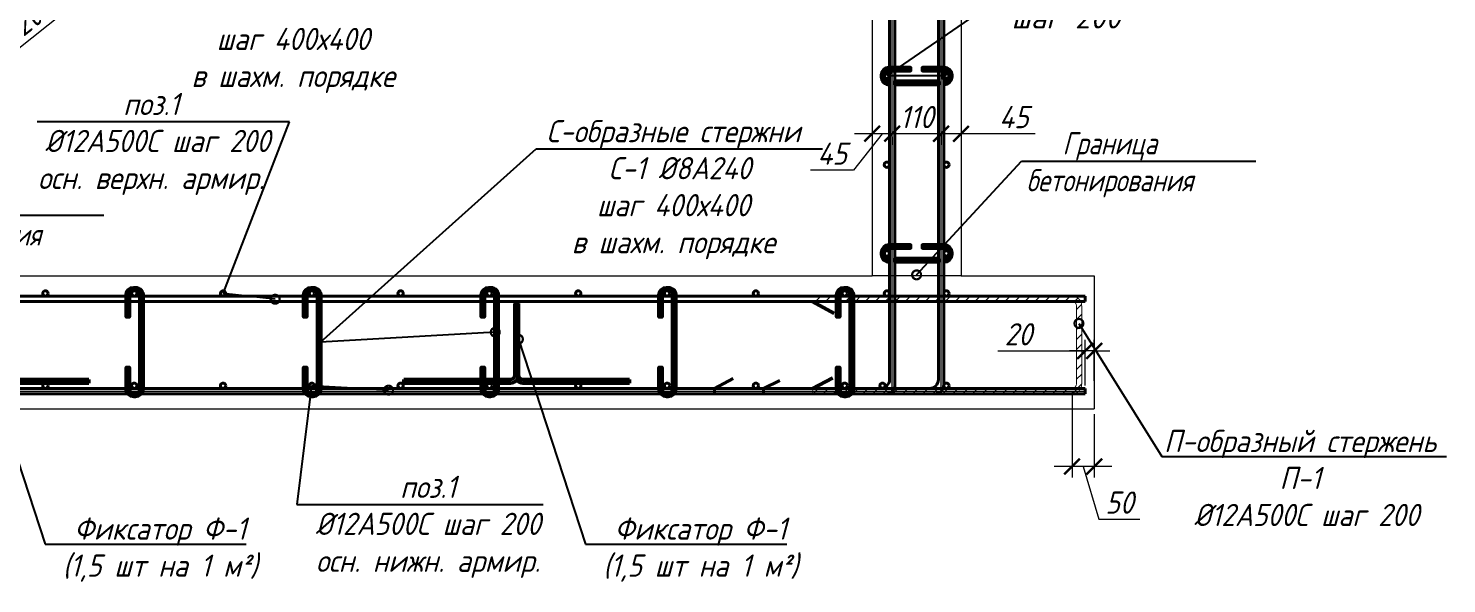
# Model space of a CAD drawing. Header units: millimetres. Extents: x 504091 to 2165846, y 135022 to 442887.
# Drawn here: x 1493832 to 1497026, y 246326 to 247578 of the extents above; entities that cross this region are included whole.
import ezdxf
from ezdxf import colors
from ezdxf.entities.mleader import LeaderData, LeaderLine
from ezdxf.math import Vec2, Vec3

# ---------------------------------------------------------------- set-up
doc = ezdxf.new("R2010")
doc.units = ezdxf.units.MM
doc.layers.get('Defpoints').update_dxf_attribs({"color": 255})
doc.layers.add('!Defpoints', color=255, linetype='Continuous', lineweight=5, plot=False)
for name, color, linetype, lineweight in [('Арматура 12', 26, 'Continuous', 50), ('К_Арматура 8', 134, 'Continuous', 50), ('КР_Арматура 12', 174, 'Continuous', 40), ('Монолит тонкий', 204, 'Continuous', 9), ('Размер', 7, 'Continuous', 13), ('Размеры КР', 164, 'Continuous', 9)]:
    doc.layers.add(name, color=color, linetype=linetype, lineweight=lineweight)
doc.styles.add('GOST 2.304_new', font='isocpeur.ttf', dxfattribs={"width": 0.9, "oblique": 15})
doc.linetypes.add('зигзаг', pattern='A,0.00254,-5.08,[131,ltypeshp.shx,S=5.08,R=0,X=-5.08,Y=0],-10.16,[131,ltypeshp.shx,S=5.08,R=180,X=5.08,Y=0],-5.08', length=20.32254)
doc.dimstyles.new('SPDS 1_20', dxfattribs={"dimscale": 20, "dimtxt": 2.5, "dimasz": 1.77, "dimexe": 1.25, "dimexo": 0.625, "dimtad": 1, "dimdec": 0, "dimrnd": 0.001, "dimtxsty": 'GOST 2.304_new', "dimblk": 'ARCHTICK', "dimcen": 2.5, "dimdle": 2, "dimclrt": 256, "dimadec": 0, "dimazin": 2, "dimtfac": 0.75, "dimtdec": 0, "dimtmove": 1, "dimatfit": 3, "dimfxl": 0, "dimtolj": 1, "dimlwd": 9, "dimlwe": 9, "dimarcsym": 0})

# ---------------------------------------------------------------- blocks, each defined once
blk = doc.blocks.new('_DotSmall')
at = {"color": 0, "linetype": 'ByBlock', "lineweight": 35, "const_width": 0.5}
blk.add_lwpolyline([(-0.0625, 0, 1), (0.0625, 0, 1)], format="xyb", close=True, dxfattribs=at)
blk = doc.blocks.new('_ArchTick')
at = {"color": 0, "linetype": 'ByBlock', "const_width": 0.15}
blk.add_lwpolyline([(-0.5, -0.5), (0.5, 0.5)], dxfattribs=at)
blk = doc.blocks.new('*D4669')
at = {"layer": 'Defpoints', "color": 0, "lineweight": 20, "transparency": 16777216}
for p in [(1496182.6, 246772.6), (1496232.6, 246720.6), (1496182.6, 246590.4)]:
    blk.add_point(p, dxfattribs=at)
at = {"layer": 'Размеры КР', "color": 0, "lineweight": 9, "transparency": 16777216}
for p, q in [((1496182.6, 246760.1), (1496182.6, 246565.4)), ((1496232.6, 246708.1), (1496232.6, 246565.4)), ((1496272.6, 246590.4), (1496142.6, 246590.4)), ((1496207.6, 246590.4), (1496243.2, 246471.6)), ((1496243.2, 246471.6), (1496335.6, 246471.6))]:
    blk.add_line(p, q, dxfattribs=at)
at = {"layer": 'Размеры КР', "color": 0, "lineweight": 9, "transparency": 16777216, "xscale": 35.4, "yscale": 35.4, "zscale": 35.4, "rotation": 180}
blk.add_blockref('_ArchTick', (1496182.6, 246590.4), dxfattribs=at)
at = {"layer": 'Размеры КР', "color": 0, "lineweight": 9, "transparency": 16777216, "xscale": 35.4, "yscale": 35.4, "zscale": 35.4}
blk.add_blockref('_ArchTick', (1496232.6, 246590.4), dxfattribs=at)
at = {"layer": 'Размеры КР', "lineweight": 20, "transparency": 16777216, "insert": (1496289.4, 246509.1), "char_height": 50, "attachment_point": 5, "style": 'GOST 2.304_new'}
blk.add_mtext('\\A1;50', dxfattribs=at)
blk = doc.blocks.new('*D4670')
at = {"layer": 'Defpoints', "color": 0, "lineweight": 20, "transparency": 16777216}
for p in [(1496212.6, 246851), (1496212.6, 246760.4), (1496232.6, 246770.8)]:
    blk.add_point(p, dxfattribs=at)
at = {"layer": 'Размеры КР', "color": 0, "lineweight": 9, "transparency": 16777216}
for p, q in [((1496212.6, 246772.9), (1496212.6, 246876)), ((1496232.6, 246783.3), (1496232.6, 246876)), ((1496015.4, 246851), (1496212.6, 246851)), ((1496212.6, 246851), (1496177.2, 246851)), ((1496232.6, 246851), (1496212.6, 246851)), ((1496232.6, 246851), (1496212.6, 246851)), ((1496232.6, 246851), (1496268, 246851))]:
    blk.add_line(p, q, dxfattribs=at)
at = {"layer": 'Размеры КР', "color": 0, "lineweight": 9, "transparency": 16777216, "xscale": 35.4, "yscale": 35.4, "zscale": 35.4}
blk.add_blockref('_ArchTick', (1496212.6, 246851), dxfattribs=at)
at = {"layer": 'Размеры КР', "color": 0, "lineweight": 9, "transparency": 16777216, "xscale": 35.4, "yscale": 35.4, "zscale": 35.4, "rotation": 180}
blk.add_blockref('_ArchTick', (1496232.6, 246851), dxfattribs=at)
at = {"layer": 'Размеры КР', "lineweight": 20, "transparency": 16777216, "insert": (1496061.6, 246888.5), "char_height": 50, "attachment_point": 5, "style": 'GOST 2.304_new'}
blk.add_mtext('\\A1;20', dxfattribs=at)
blk = doc.blocks.new('A$C087e266e')
at = {"layer": 'К_Арматура 8', "ltscale": 40}
for p, q in [((-29.1, 68.4), (-29.1, -93.2)), ((-21.1, 68.4), (-21.1, -93.2)), ((-279.1, -103.2), (-39.1, -103.2)), ((-279.1, -103.2), (-279.1, -111.2)), ((-279.1, -111.2), (-39.1, -111.2)), ((228.9, -103.2), (-11.1, -103.2)), ((228.9, -111.2), (-11.1, -111.2)), ((228.9, -103.2), (228.9, -111.2))]:
    blk.add_line(p, q, dxfattribs=at)
for centre, radius, start, end in [((-25.1, 68.4), 4, 0, 180), ((-39.1, -93.2), 10, 270, 0), ((-11.1, -93.2), 18, 180, 270), ((-11.1, -93.2), 10, 180, 270), ((-39.1, -93.2), 18, 270, 321.0576)]:
    blk.add_arc(centre, radius, start, end, dxfattribs=at)
blk = doc.blocks.new('*D4686')
at = {"layer": 'Defpoints', "color": 0, "lineweight": 20, "transparency": 16777216}
for p in [(1495887.6, 247350.8), (1495887.6, 247340.6), (1495932.6, 247350.8)]:
    blk.add_point(p, dxfattribs=at)
at = {"layer": 'Размеры КР', "color": 0, "lineweight": 9, "transparency": 16777216}
for p, q in [((1495972.6, 247340.6), (1495847.6, 247340.6)), ((1495887.6, 247338.3), (1495887.6, 247315.6)), ((1496100, 247340.6), (1495932.6, 247340.6)), ((1495932.6, 247338.3), (1495932.6, 247315.6))]:
    blk.add_line(p, q, dxfattribs=at)
at = {"layer": 'Размеры КР', "color": 0, "lineweight": 9, "transparency": 16777216, "xscale": 35.4, "yscale": 35.4, "zscale": 35.4, "rotation": 180}
blk.add_blockref('_ArchTick', (1495887.6, 247340.6), dxfattribs=at)
at = {"layer": 'Размеры КР', "color": 0, "lineweight": 9, "transparency": 16777216, "xscale": 35.4, "yscale": 35.4, "zscale": 35.4}
blk.add_blockref('_ArchTick', (1495932.6, 247340.6), dxfattribs=at)
at = {"layer": 'Размеры КР', "lineweight": 20, "transparency": 16777216, "insert": (1496051.6, 247378.1), "char_height": 50, "attachment_point": 5, "style": 'GOST 2.304_new'}
blk.add_mtext('\\A1;45', dxfattribs=at)
blk = doc.blocks.new('*D4687')
at = {"layer": 'Defpoints', "color": 0, "lineweight": 20, "transparency": 16777216}
for p in [(1495777.6, 247344.4), (1495777.6, 247340.6), (1495887.6, 247350.8)]:
    blk.add_point(p, dxfattribs=at)
at = {"layer": 'Размеры КР', "color": 0, "lineweight": 9, "transparency": 16777216}
for p, q in [((1495927.6, 247340.6), (1495737.6, 247340.6)), ((1495777.6, 247331.9), (1495777.6, 247315.6)), ((1495887.6, 247338.3), (1495887.6, 247315.6))]:
    blk.add_line(p, q, dxfattribs=at)
at = {"layer": 'Размеры КР', "color": 0, "lineweight": 9, "transparency": 16777216, "xscale": 35.4, "yscale": 35.4, "zscale": 35.4, "rotation": 180}
blk.add_blockref('_ArchTick', (1495777.6, 247340.6), dxfattribs=at)
at = {"layer": 'Размеры КР', "color": 0, "lineweight": 9, "transparency": 16777216, "xscale": 35.4, "yscale": 35.4, "zscale": 35.4}
blk.add_blockref('_ArchTick', (1495887.6, 247340.6), dxfattribs=at)
at = {"layer": 'Размеры КР', "lineweight": 20, "transparency": 16777216, "insert": (1495832.6, 247378.1), "char_height": 50, "attachment_point": 5, "style": 'GOST 2.304_new'}
blk.add_mtext('\\A1;110', dxfattribs=at)
blk = doc.blocks.new('*D4688')
at = {"layer": 'Defpoints', "color": 0, "lineweight": 20, "transparency": 16777216}
for p in [(1495732.6, 247349.9), (1495732.6, 247340.6), (1495777.6, 247346.4)]:
    blk.add_point(p, dxfattribs=at)
at = {"layer": 'Размеры КР', "color": 0, "lineweight": 9, "transparency": 16777216}
for p, q in [((1495755.1, 247340.6), (1495690.8, 247258.2)), ((1495817.6, 247340.6), (1495692.6, 247340.6)), ((1495732.6, 247337.4), (1495732.6, 247315.6)), ((1495777.6, 247333.9), (1495777.6, 247315.6)), ((1495690.8, 247258.2), (1495593.9, 247258.2))]:
    blk.add_line(p, q, dxfattribs=at)
at = {"layer": 'Размеры КР', "color": 0, "lineweight": 9, "transparency": 16777216, "xscale": 35.4, "yscale": 35.4, "zscale": 35.4, "rotation": 180}
blk.add_blockref('_ArchTick', (1495732.6, 247340.6), dxfattribs=at)
at = {"layer": 'Размеры КР', "color": 0, "lineweight": 9, "transparency": 16777216, "xscale": 35.4, "yscale": 35.4, "zscale": 35.4}
blk.add_blockref('_ArchTick', (1495777.6, 247340.6), dxfattribs=at)
at = {"layer": 'Размеры КР', "lineweight": 20, "transparency": 16777216, "insert": (1495642.4, 247295.7), "char_height": 50, "attachment_point": 5, "style": 'GOST 2.304_new'}
blk.add_mtext('\\A1;45', dxfattribs=at)
blk = doc.blocks.new('*D4753')
at = {"layer": 'Defpoints', "color": 0, "lineweight": 20, "transparency": 16777216}
for p in [(1493838.8, 247770.2), (1493682.3, 247645.7), (1493943, 247639.3)]:
    blk.add_point(p, dxfattribs=at)
at = {"layer": 'Размеры КР', "color": 0, "lineweight": 9, "transparency": 16777216}
for p, q in [((1493846.6, 247760.4), (1493958.6, 247619.7)), ((1493755.2, 247489.8), (1493974.3, 247664.2)), ((1493690.1, 247635.9), (1493802.1, 247495.2))]:
    blk.add_line(p, q, dxfattribs=at)
at = {"layer": 'Размеры КР', "color": 0, "lineweight": 9, "transparency": 16777216, "xscale": 35.4, "yscale": 35.4, "zscale": 35.4}
for p, rotation in [((1493943, 247639.3), 38.5197895220273), ((1493786.5, 247514.7), 218.5197895220273)]:
    blk.add_blockref('_ArchTick', p, dxfattribs=dict(at, rotation=rotation))
at = {"layer": 'Размеры КР', "lineweight": 20, "transparency": 16777216, "insert": (1493841.4, 247606.3), "char_height": 50, "attachment_point": 5, "rotation": 38.5198, "style": 'GOST 2.304_new'}
blk.add_mtext('\\A1;200', dxfattribs=at)

msp = doc.modelspace()

# ---------------------------------------------------------------- hatches: boundary and pattern name
at = {"layer": 'Размер', "lineweight": 13, "transparency": 33554687}
h = msp.add_hatch(dxfattribs=at)
h.set_pattern_fill('ANSI31', color=256, scale=5)
h.set_pattern_definition([(45, (443530.45, 39009.824), (-11.22532015, 11.22532015), [])])
edge = h.paths.add_edge_path()
edge.add_line((1495598.4083, 246974.5734), (1496182.6104, 246974.5734))
edge.add_arc((1496182.6104, 246952.6734), 21.9, 0, 90, ccw=False)
edge.add_line((1496204.5104, 246952.6734), (1496204.5104, 246776.4734))
edge.add_arc((1496182.6104, 246776.4734), 21.9, -90, 0, ccw=False)
edge.add_line((1496182.6104, 246754.5734), (1495598.4083, 246754.5734))
edge.add_line((1495598.4083, 246754.5734), (1495598.4083, 246766.5734))
edge.add_line((1495598.4083, 246766.5734), (1496182.6104, 246766.5734))
edge.add_arc((1496182.6104, 246776.4734), 9.9, 270, 360)
edge.add_line((1496192.5104, 246776.4734), (1496192.5104, 246952.6734))
edge.add_arc((1496182.6104, 246952.6734), 9.9, 360, 450)
edge.add_line((1496182.6104, 246962.5734), (1495598.4083, 246962.5734))
edge.add_line((1495598.4083, 246962.5734), (1495598.4083, 246974.5734))

# ---------------------------------------------------------------- linework, layer by layer
at = {"layer": '!Defpoints', "lineweight": 15, "ltscale": 100}
for p, q in [((1495777.602, 246754.3805), (1495777.602, 249363.5837)), ((1495887.602, 246754.3805), (1495887.602, 249363.5837)), ((1490170.194, 246760.3805), (1496212.602, 246760.3805))]:
    msp.add_line(p, q, dxfattribs=at)
at = {"layer": 'Арматура 12', "lineweight": 53, "ltscale": 20}
for p, q in [((1495598.4083, 246962.5734), (1495645.8391, 246935.7814)), ((1495598.4083, 246766.5734), (1495643.6337, 246790.4045))]:
    msp.add_line(p, q, dxfattribs=at)
for points in [[(1495771.602, 247458.4595, -0.460305877), (1495759.602, 247468.8539), (1495759.602, 247472.6992, -0.414213562), (1495770.102, 247483.1992), (1495819.0176, 247483.1992), (1495819.0176, 247489.1992), (1495770.102, 247489.1992, 0.414213562), (1495753.602, 247472.6992), (1495753.602, 247468.8539, 0.441038441), (1495771.602, 247452.4051, 0.242110317)], [(1495893.602, 247452.3539), (1495895.102, 247452.3539, 0.414213562), (1495911.602, 247468.8539), (1495911.602, 247472.6992, 0.414213562), (1495895.102, 247489.1992), (1495846.1721, 247489.1992), (1495846.1721, 247483.1992), (1495895.102, 247483.1992, -0.414213562), (1495905.602, 247472.6992), (1495905.602, 247468.8539, -0.414213562), (1495895.102, 247458.3539), (1495893.602, 247458.3539)], [(1495771.602, 247058.4595, -0.460305877), (1495759.602, 247068.8539), (1495759.602, 247072.6992, -0.414213562), (1495770.102, 247083.1992), (1495819.0176, 247083.1992), (1495819.0176, 247089.1992), (1495770.102, 247089.1992, 0.414213562), (1495753.602, 247072.6992), (1495753.602, 247068.8539, 0.441038441), (1495771.602, 247052.4051, 0.242110317)], [(1495893.602, 247052.3539), (1495895.102, 247052.3539, 0.414213562), (1495911.602, 247068.8539), (1495911.602, 247072.6992, 0.414213562), (1495895.102, 247089.1992), (1495846.1721, 247089.1992), (1495846.1721, 247083.1992), (1495895.102, 247083.1992, -0.414213562), (1495905.602, 247072.6992), (1495905.602, 247068.8539, -0.414213562), (1495895.102, 247058.3539), (1495893.602, 247058.3539)], [(1494083.752, 246974.5734, 0.468919726), (1494073.252, 246987.4773), (1494069.4067, 246987.4773, 0.414213562), (1494058.9067, 246976.9773), (1494058.9067, 246928.0617), (1494052.9067, 246928.0617), (1494052.9067, 246976.9773, -0.414213562), (1494069.4067, 246993.4773), (1494073.252, 246993.4773, -0.450955437), (1494089.752, 246974.5734, -0.242110317)], [(1494483.752, 246974.5734, 0.468919726), (1494473.252, 246987.4773), (1494469.4067, 246987.4773, 0.414213562), (1494458.9067, 246976.9773), (1494458.9067, 246928.0617), (1494452.9067, 246928.0617), (1494452.9067, 246976.9773, -0.414213562), (1494469.4067, 246993.4773), (1494473.252, 246993.4773, -0.450955437), (1494489.752, 246974.5734, -0.242110317)], [(1494883.752, 246974.5734, 0.468919726), (1494873.252, 246987.4773), (1494869.4067, 246987.4773, 0.414213562), (1494858.9067, 246976.9773), (1494858.9067, 246928.0617), (1494852.9067, 246928.0617), (1494852.9067, 246976.9773, -0.414213562), (1494869.4067, 246993.4773), (1494873.252, 246993.4773, -0.450955437), (1494889.752, 246974.5734, -0.242110317)], [(1495283.752, 246974.5734, 0.468919726), (1495273.252, 246987.4773), (1495269.4067, 246987.4773, 0.414213562), (1495258.9067, 246976.9773), (1495258.9067, 246928.0617), (1495252.9067, 246928.0617), (1495252.9067, 246976.9773, -0.414213562), (1495269.4067, 246993.4773), (1495273.252, 246993.4773, -0.450955437), (1495289.752, 246974.5734, -0.242110317)], [(1495683.752, 246974.5734, 0.468919726), (1495673.252, 246987.4773), (1495669.4067, 246987.4773, 0.414213562), (1495658.9067, 246976.9773), (1495658.9067, 246928.0617), (1495652.9067, 246928.0617), (1495652.9067, 246976.9773, -0.414213562), (1495669.4067, 246993.4773), (1495673.252, 246993.4773, -0.450955437), (1495689.752, 246974.5734, -0.242110317)], [(1494089.752, 246766.5734), (1494089.752, 246764.8173, -0.414213562), (1494073.252, 246748.3173), (1494069.4067, 246748.3173, -0.414213562), (1494052.9067, 246764.8173), (1494052.9067, 246813.7472), (1494058.9067, 246813.7472), (1494058.9067, 246764.8173, 0.414213562), (1494069.4067, 246754.3173), (1494073.252, 246754.3173, 0.414213562), (1494083.752, 246764.8173), (1494083.752, 246766.5734)], [(1494489.752, 246766.5734), (1494489.752, 246764.8173, -0.414213562), (1494473.252, 246748.3173), (1494469.4067, 246748.3173, -0.414213562), (1494452.9067, 246764.8173), (1494452.9067, 246813.7472), (1494458.9067, 246813.7472), (1494458.9067, 246764.8173, 0.414213562), (1494469.4067, 246754.3173), (1494473.252, 246754.3173, 0.414213562), (1494483.752, 246764.8173), (1494483.752, 246766.5734)], [(1494889.752, 246766.5734), (1494889.752, 246764.8173, -0.414213562), (1494873.252, 246748.3173), (1494869.4067, 246748.3173, -0.414213562), (1494852.9067, 246764.8173), (1494852.9067, 246813.7472), (1494858.9067, 246813.7472), (1494858.9067, 246764.8173, 0.414213562), (1494869.4067, 246754.3173), (1494873.252, 246754.3173, 0.414213562), (1494883.752, 246764.8173), (1494883.752, 246766.5734)], [(1495289.752, 246766.5734), (1495289.752, 246764.8173, -0.414213562), (1495273.252, 246748.3173), (1495269.4067, 246748.3173, -0.414213562), (1495252.9067, 246764.8173), (1495252.9067, 246813.7472), (1495258.9067, 246813.7472), (1495258.9067, 246764.8173, 0.414213562), (1495269.4067, 246754.3173), (1495273.252, 246754.3173, 0.414213562), (1495283.752, 246764.8173), (1495283.752, 246766.5734)], [(1495689.752, 246766.5734), (1495689.752, 246764.8173, -0.414213562), (1495673.252, 246748.3173), (1495669.4067, 246748.3173, -0.414213562), (1495652.9067, 246764.8173), (1495652.9067, 246813.7472), (1495658.9067, 246813.7472), (1495658.9067, 246764.8173, 0.414213562), (1495669.4067, 246754.3173), (1495673.252, 246754.3173, 0.414213562), (1495683.752, 246764.8173), (1495683.752, 246766.5734)]]:
    msp.add_lwpolyline(points, format="xyb", dxfattribs=at)
for points in [[(1495881.602, 247458.3539), (1495783.602, 247458.3539), (1495783.602, 247452.3539), (1495881.602, 247452.3539)], [(1495881.602, 247058.3539), (1495783.602, 247058.3539), (1495783.602, 247052.3539), (1495881.602, 247052.3539)], [(1494083.752, 246766.5734), (1494083.752, 246974.5734), (1494089.752, 246974.5734), (1494089.752, 246766.5734)], [(1494483.752, 246766.5734), (1494483.752, 246974.5734), (1494489.752, 246974.5734), (1494489.752, 246766.5734)], [(1494883.752, 246766.5734), (1494883.752, 246974.5734), (1494889.752, 246974.5734), (1494889.752, 246766.5734)], [(1495283.752, 246766.5734), (1495283.752, 246974.5734), (1495289.752, 246974.5734), (1495289.752, 246766.5734)], [(1495683.752, 246766.5734), (1495683.752, 246974.5734), (1495689.752, 246974.5734), (1495689.752, 246766.5734)]]:
    msp.add_lwpolyline(points, close=True, dxfattribs=at)
msp.add_lwpolyline([(1495598.4083, 246974.5734, 2, 2, 0), (1496182.6104, 246974.5734, 2, 2, -0.414213562), (1496204.5104, 246952.6734, 2, 2, 0), (1496204.5104, 246776.4734, 2, 2, -0.414213562), (1496182.6104, 246754.5734, 2, 2, 0), (1495598.4083, 246754.5734, 2, 2, 0), (1495598.4083, 246766.5734, 2, 2, 0), (1496182.6104, 246766.5734, 2, 2, 0.414213562), (1496192.5104, 246776.4734, 2, 2, 0), (1496192.5104, 246952.6734, 2, 2, 0.414213562), (1496182.6104, 246962.5734, 2, 2, 0), (1495598.4083, 246962.5734, 0, 0, 0)], format="xyseb", close=True, dxfattribs=at)
at = {"layer": 'КР_Арматура 12', "ltscale": 12}
for p, q in [((1495771.602, 246786.3805), (1495771.602, 249190.3908)), ((1495783.602, 249190.3908), (1495783.602, 246774.4014)), ((1495881.602, 246786.3805), (1495881.602, 249190.3908)), ((1495893.602, 249190.3908), (1495893.602, 246772.5734)), ((1490577.602, 246974.5734), (1496212.602, 246974.5734)), ((1496212.602, 246974.5734), (1490577.602, 246974.5734)), ((1496212.602, 246974.5734), (1496212.602, 246962.5734)), ((1490577.602, 246962.5734), (1496212.602, 246962.5734)), ((1496212.602, 246962.5734), (1490577.602, 246962.5734)), ((1495377.602, 246766.3805), (1495419.5076, 246789.0803)), ((1495487.602, 246766.3805), (1495524.2244, 246784.6506)), ((1490577.602, 246766.3805), (1496212.602, 246766.3805)), ((1496212.602, 246754.3805), (1490577.602, 246754.3805)), ((1495377.602, 246754.3805), (1495377.602, 246766.3805)), ((1495487.602, 246754.3805), (1495487.602, 246766.3805)), ((1496212.602, 246766.3805), (1496212.602, 246754.3805))]:
    msp.add_line(p, q, dxfattribs=at)
for centre in [(1495765.602, 247470.7765), (1495899.602, 247470.7765), (1495765.602, 247270.7765), (1495899.602, 247270.7765), (1495765.602, 247070.7765), (1495899.602, 247070.7765), (1493870.611, 246980.5734), (1494070.611, 246980.5734), (1494270.611, 246980.5734), (1494470.611, 246980.5734), (1494670.611, 246980.5734), (1494870.611, 246980.5734), (1495070.611, 246980.5734), (1495270.611, 246980.5734), (1495470.611, 246980.5734), (1495670.611, 246980.5734), (1495765.602, 246980.5734), (1495899.602, 246980.5734), (1493870.611, 246772.5734), (1494070.611, 246772.5734), (1494270.611, 246772.5734), (1494470.611, 246772.5734), (1494670.611, 246772.5734), (1494870.611, 246772.5734), (1495070.611, 246772.5734), (1495270.611, 246772.5734), (1495470.611, 246772.5734), (1495670.611, 246772.5734), (1495755.8198, 246772.5734), (1495899.602, 246772.5734)]:
    msp.add_circle(centre, 6, dxfattribs=at)
for centre, start in [((1495751.602, 246786.3805), 270), ((1495861.602, 246786.3805), 270), ((1495763.602, 246774.4014), 269.9403244), ((1495873.602, 246774.4014), 269.9403244)]:
    msp.add_arc(centre, 20, start, 0, dxfattribs=at)
at = {"layer": 'Монолит тонкий', "lineweight": 15, "ltscale": 100}
for p, q in [((1495932.602, 249210.5837), (1495932.602, 247020.5837)), ((1495732.602, 249010.5837), (1495732.602, 247020.5837)), ((1493102.602, 247020.5837), (1495732.602, 247020.5837)), ((1495932.602, 247020.5837), (1496232.602, 247020.5837)), ((1496232.602, 247020.5837), (1496232.602, 246720.5837)), ((1490557.602, 246720.5837), (1496232.602, 246720.5837))]:
    msp.add_line(p, q, dxfattribs=at)
at = {"layer": 'Размеры КР', "linetype": 'зигзаг', "lineweight": 20}
msp.add_line((1495932.602, 247020.5837), (1495732.602, 247020.5837), dxfattribs=at)
at = {"layer": 'Размеры КР', "lineweight": 20}
for p, q in [((1495598.4083, 246754.5734), (1495763.5812, 246754.4014)), ((1495708.6355, 246766.3805), (1495751.602, 246766.3805))]:
    msp.add_line(p, q, dxfattribs=at)

# ---------------------------------------------------------------- block references
at = {"layer": 'Размеры КР', "lineweight": 20, "xscale": -1}
for p in [(1493689.5545, 246889.7836), (1494906.681, 246889.7836)]:
    msp.add_blockref('A$C087e266e', p, dxfattribs=at)

# ---------------------------------------------------------------- dimensions: what is measured, and where the dimension line sits
at = {"layer": 'Размеры КР', "lineweight": 20}
dim = msp.add_aligned_dim(p1=(1493682.2964, 247645.6665), p2=(1493838.775, 247770.2235), distance=-167.3663, dimstyle='SPDS 1_20', dxfattribs=at)
dim.commit()
dim.dimension.update_dxf_attribs({"geometry": '*D4753', "text_midpoint": (1493841.4145, 247606.3385)})
for base, p1, p2, picture, middle in [((1495777.602, 247340.5672), (1495887.602, 247350.8029), (1495777.602, 247344.3658), '*D4687', (1495832.602, 247378.0672)), ((1496182.602, 246590.3734), (1496232.602, 246720.5837), (1496182.602, 246772.5734), '*D4669', (1496255.727, 246509.1234))]:
    dim = msp.add_linear_dim(base=base, p1=p1, p2=p2, angle=180, dimstyle='SPDS 1_20', dxfattribs=at)
    dim.commit()
    dim.dimension.update_dxf_attribs({"geometry": picture, "text_midpoint": middle})
for base, p1, p2, picture, middle in [((1495887.602, 247340.5672), (1495932.602, 247350.8029), (1495887.602, 247350.8029), '*D4686', (1496051.5664, 247287.0737)), ((1495732.602, 247340.5672), (1495777.602, 247346.3658), (1495732.602, 247349.8638), '*D4688', (1495678.3041, 247258.2444)), ((1496212.602, 246851.0064), (1496232.602, 246770.7778), (1496212.602, 246760.3805), '*D4670', (1496061.636, 246843.4811))]:
    dim = msp.add_linear_dim(base=base, p1=p1, p2=p2, angle=180, dimstyle='SPDS 1_20', dxfattribs=at)
    dim.commit()
    dim.dimension.update_dxf_attribs({"geometry": picture, "text_midpoint": middle, "dimtype": 160})

# ---------------------------------------------------------------- leaders
at = {"layer": 'Размер', "ltscale": 20}
ml = msp.add_multileader_mtext('Standard', dxfattribs=at)
ml.set_content('\\A1;С-образные стержни С-2 %%C8А240\\Pшаг 400х400\\Pв шахм. порядке ', color=256, style='GOST 2.304_new')
ml.set_leader_properties()
ml.set_arrow_properties(name='DOTSMALL')
ml.build(insert=Vec2(0, 0))
ml.multileader.update_dxf_attribs({"text_left_attachment_type": 6, "text_right_attachment_type": 6, "arrow_head_size": 40})
ctx = ml.context
ctx.base_point, ctx.char_height, ctx.arrow_head_size, ctx.landing_gap_size, ctx.plane_origin = Vec3(1494127.6213, 247680.9644), 50, 40, 0, Vec3(1498045.3101, 277789.6404)
ctx.left_attachment, ctx.right_attachment, ctx.text_align_type = 6, 6, 1
notes = []
notes.append((ctx, [(0, (1, 1, 0), (1494119.6213, 247680.9644), (1, 0), 8, [(0, [(1493973.263, 247948.2414)], 0, [])])]))
ctx.mtext.insert, ctx.mtext.width, ctx.mtext.alignment, ctx.mtext.flow_direction = Vec3(1494428.5636, 247745.9644), 691.770084, 2, 5
ml = msp.add_multileader_mtext('Standard', dxfattribs=at)
ml.set_content('\\A1;{\\W1;поз.3\\Pшаг 200}', color=256, style='GOST 2.304_new')
ml.set_leader_properties()
ml.set_arrow_properties(name='DOTSMALL')
ml.build(insert=Vec2(0, 0))
ml.multileader.update_dxf_attribs({"text_left_attachment_type": 6, "text_right_attachment_type": 6, "dogleg_length": 4, "arrow_head_size": 40})
ctx = ml.context
ctx.base_point, ctx.char_height, ctx.arrow_head_size, ctx.landing_gap_size, ctx.plane_origin = Vec3(1496035.1598, 247651.2547), 50, 40, 0, Vec3(1450387.5434, 538255.5965)
ctx.left_attachment, ctx.right_attachment, ctx.text_align_type = 6, 6, 1
notes.append((ctx, [(1, (1, 1, 0), (1496027.1598, 247651.2547), (1, 0), 8, [(0, [(1495899.602, 247470.7765), (1495765.602, 247470.7765)], 0, [])])]))
ctx.mtext.insert, ctx.mtext.rotation, ctx.mtext.width, ctx.mtext.alignment, ctx.mtext.flow_direction = Vec3(1496169.0477, 247711.2547), 6.283185307, 511.854399, 2, 5
ml = msp.add_multileader_mtext('Standard', dxfattribs=at)
ml.set_content('\\A1;поз.1\\P %%C12А500С шаг 200\\Pосн. верхн. армир.', color=256, style='GOST 2.304_new')
ml.set_leader_properties()
ml.set_arrow_properties(name='DOTSMALL')
ml.build(insert=Vec2(0, 0))
ml.multileader.update_dxf_attribs({"text_left_attachment_type": 6, "text_right_attachment_type": 6, "arrow_head_size": 40})
ctx = ml.context
ctx.base_point, ctx.char_height, ctx.arrow_head_size, ctx.landing_gap_size, ctx.plane_origin = Vec3(1493805.3318, 247367.5893), 50, 40, 0, Vec3(1497310.2893, 276676.2365)
ctx.left_attachment, ctx.right_attachment, ctx.text_align_type = 6, 6, 1
notes.append((ctx, [(1, (1, 1, 0), (1494420.3191, 247367.5893), (-1, 0), 8, [(1, [(1494388.0318, 246967.5121), (1494270.611, 246980.5734)], 0, [])])]))
ctx.mtext.insert, ctx.mtext.width, ctx.mtext.alignment, ctx.mtext.flow_direction = Vec3(1494108.8255, 247432.5893), 896.133701, 2, 5
ml = msp.add_multileader_mtext('Standard', dxfattribs=at)
ml.set_content('\\A1;С-образные стержни\\P С-1 %%C8А240\\Pшаг 400х400\\Pв шахм. порядке ', color=256, style='GOST 2.304_new')
ml.set_leader_properties()
ml.set_arrow_properties(name='DOTSMALL')
ml.build(insert=Vec2(0, 0))
ml.multileader.update_dxf_attribs({"text_left_attachment_type": 6, "text_right_attachment_type": 6, "arrow_head_size": 40})
ctx = ml.context
ctx.base_point, ctx.char_height, ctx.arrow_head_size, ctx.landing_gap_size, ctx.plane_origin = Vec3(1494984.0022, 247306.2529), 50, 40, 0, Vec3(1498598.6636, 277332.8377)
ctx.left_attachment, ctx.right_attachment, ctx.text_align_type = 6, 6, 1
notes.append((ctx, [(0, (1, 1, 0), (1494976.0022, 247306.2529), (1, 0), 8, [(1, [(1494883.752, 246893.2088), (1494489.752, 246870.5734)], 0, [])])]))
ctx.mtext.insert, ctx.mtext.width, ctx.mtext.alignment, ctx.mtext.flow_direction = Vec3(1495284.9445, 247371.2529), 896.133701, 2, 5
ml = msp.add_multileader_mtext('Standard', dxfattribs=at)
ml.set_content('\\A1;{\\W0.8;Граница бетонирования}', color=256, style='GOST 2.304_new')
ml.set_leader_properties()
ml.set_arrow_properties(name='DOTSMALL')
ml.build(insert=Vec2(0, 0))
ml.multileader.update_dxf_attribs({"text_left_attachment_type": 6, "text_right_attachment_type": 6, "dogleg_length": 1, "arrow_head_size": 40})
ctx = ml.context
ctx.base_point, ctx.char_height, ctx.arrow_head_size, ctx.landing_gap_size, ctx.plane_origin = Vec3(1496076.8668, 247279.0645), 50, 40, 0, Vec3(1505525.4873, 305011.5135)
ctx.left_attachment, ctx.right_attachment, ctx.text_align_type = 6, 6, 1
notes.append((ctx, [(0, (1, 1, 0), (1496068.8668, 247279.0645), (1, 0), 8, [(1, [(1495832.602, 247022.3837)], 0, [])])]))
ctx.mtext.insert, ctx.mtext.width, ctx.mtext.alignment, ctx.mtext.flow_direction = Vec3(1496267.5656, 247344.0645), 514.669921, 2, 5
ml = msp.add_multileader_mtext('Standard', dxfattribs=at)
ml.set_content('\\A1;{\\W0.8;Граница бетонирования}', color=256, style='GOST 2.304_new')
ml.set_leader_properties()
ml.set_arrow_properties(name='DOTSMALL')
ml.build(insert=Vec2(0, 0))
ml.multileader.update_dxf_attribs({"text_left_attachment_type": 6, "text_right_attachment_type": 6, "dogleg_length": 1, "arrow_head_size": 40})
ctx = ml.context
ctx.base_point, ctx.char_height, ctx.arrow_head_size, ctx.landing_gap_size, ctx.plane_origin = Vec3(1493482.2609, 247156.785), 50, 40, 0, Vec3(1501393.7461, 305087.0614)
ctx.left_attachment, ctx.right_attachment, ctx.text_align_type = 6, 6, 1
notes.append((ctx, [(0, (1, 1, 0), (1493474.2609, 247156.785), (1, 0), 8, [(1, [(1492994.3834, 247020.5837)], 0, [])])]))
ctx.mtext.insert, ctx.mtext.width, ctx.mtext.alignment, ctx.mtext.flow_direction = Vec3(1493672.9596, 247221.785), 514.669921, 2, 5
ml = msp.add_multileader_mtext('Standard', dxfattribs=at)
ml.set_content('\\A1;П-образный стержень П-1\\P %%C12А500С шаг 200', color=256, style='GOST 2.304_new')
ml.set_leader_properties()
ml.set_arrow_properties(name='DOTSMALL')
ml.build(insert=Vec2(0, 0))
ml.multileader.update_dxf_attribs({"text_left_attachment_type": 6, "text_right_attachment_type": 6, "arrow_head_size": 40})
ctx = ml.context
ctx.base_point, ctx.char_height, ctx.arrow_head_size, ctx.landing_gap_size, ctx.plane_origin = Vec3(1496393.0117, 246612.9351), 50, 40, 0, Vec3(1494462.3838, 276195.2616)
ctx.left_attachment, ctx.right_attachment, ctx.text_align_type = 6, 6, 1
notes.append((ctx, [(1, (1, 1, 0), (1496385.0117, 246612.9351), (1, 0), 8, [(0, [(1496198.2555, 246912.9125)], 0, [])])]))
ctx.mtext.insert, ctx.mtext.rotation, ctx.mtext.width, ctx.mtext.alignment, ctx.mtext.flow_direction = Vec3(1496696.5054, 246672.9351), 6.283185307, 627.027399, 2, 5
ml = msp.add_multileader_mtext('Standard', dxfattribs=at)
ml.set_content('\\A1;Фиксатор Ф-1 \\P(1,5 шт на 1 м²)', color=256, style='GOST 2.304_new')
ml.set_leader_properties()
ml.set_arrow_properties(name='DOTSMALL')
ml.build(insert=Vec2(0, 0))
ml.multileader.update_dxf_attribs({"text_left_attachment_type": 6, "text_right_attachment_type": 6, "arrow_head_size": 40})
ctx = ml.context
ctx.base_point, ctx.char_height, ctx.arrow_head_size, ctx.landing_gap_size, ctx.plane_origin = Vec3(1493878.1014, 246415.4602), 50, 40, 0, Vec3(1494949.9949, 275615.9047)
ctx.left_attachment, ctx.right_attachment, ctx.text_align_type = 6, 6, 1
notes.append((ctx, [(0, (1, 1, 0), (1493870.1014, 246415.4602), (1, 0), 8, [(1, [(1493718.6511, 246877.3603)], 0, [])])]))
ctx.mtext.insert, ctx.mtext.width, ctx.mtext.alignment, ctx.mtext.flow_direction = Vec3(1494128.9604, 246475.4602), 543.43425, 2, 5
ml = msp.add_multileader_mtext('Standard', dxfattribs=at)
ml.set_content('\\A1;Фиксатор Ф-1 \\P(1,5 шт на 1 м²)', color=256, style='GOST 2.304_new')
ml.set_leader_properties()
ml.set_arrow_properties(name='DOTSMALL')
ml.build(insert=Vec2(0, 0))
ml.multileader.update_dxf_attribs({"text_left_attachment_type": 6, "text_right_attachment_type": 6, "arrow_head_size": 40})
ctx = ml.context
ctx.base_point, ctx.char_height, ctx.arrow_head_size, ctx.landing_gap_size, ctx.plane_origin = Vec3(1495095.2279, 246415.4602), 50, 40, 0, Vec3(1496167.1215, 275615.9047)
ctx.left_attachment, ctx.right_attachment, ctx.text_align_type = 6, 6, 1
notes.append((ctx, [(0, (1, 1, 0), (1495087.2279, 246415.4602), (1, 0), 8, [(1, [(1494935.7776, 246877.3603)], 0, [])])]))
ctx.mtext.insert, ctx.mtext.width, ctx.mtext.alignment, ctx.mtext.flow_direction = Vec3(1495346.087, 246475.4602), 543.43425, 2, 5
ml = msp.add_multileader_mtext('Standard', dxfattribs=at)
ml.set_content('\\A1;поз.1\\P%%C12А500С шаг 200\\Pосн. нижн. армир.', color=256, style='GOST 2.304_new')
ml.set_leader_properties()
ml.set_arrow_properties(name='DOTSMALL')
ml.build(insert=Vec2(0, 0))
ml.multileader.update_dxf_attribs({"text_left_attachment_type": 6, "text_right_attachment_type": 6, "arrow_head_size": 40})
ctx = ml.context
ctx.base_point, ctx.char_height, ctx.arrow_head_size, ctx.landing_gap_size, ctx.plane_origin = Vec3(1494444.6987, 246504.5701), 50, 40, 0, Vec3(1496319.3578, 275618.7349)
ctx.left_attachment, ctx.right_attachment, ctx.text_align_type = 6, 6, 1
notes.append((ctx, [(0, (1, 1, 0), (1494436.6987, 246504.5701), (1, 0), 8, [(0, [(1494643.4535, 246762.5734), (1494470.114, 246772.6262)], 0, [])])]))
ctx.mtext.insert, ctx.mtext.width, ctx.mtext.alignment, ctx.mtext.flow_direction = Vec3(1494732.4423, 246569.5701), 821.237763, 2, 5
for ctx, leaders in notes:
    for number, flags, end, landing, length, lines in leaders:
        leader = LeaderData()
        leader.index, (leader.has_last_leader_line, leader.has_dogleg_vector, leader.attachment_direction) = number, flags
        leader.last_leader_point, leader.dogleg_vector, leader.dogleg_length = Vec3(end), Vec3(landing), length
        for number, points, colour, breaks in lines:
            line = LeaderLine()
            line.index, line.vertices, line.color, line.breaks = number, Vec3.list(points), colors.encode_raw_color(colour), breaks
            leader.lines.append(line)
        ctx.leaders.append(leader)

doc.saveas('drawing.dxf')
